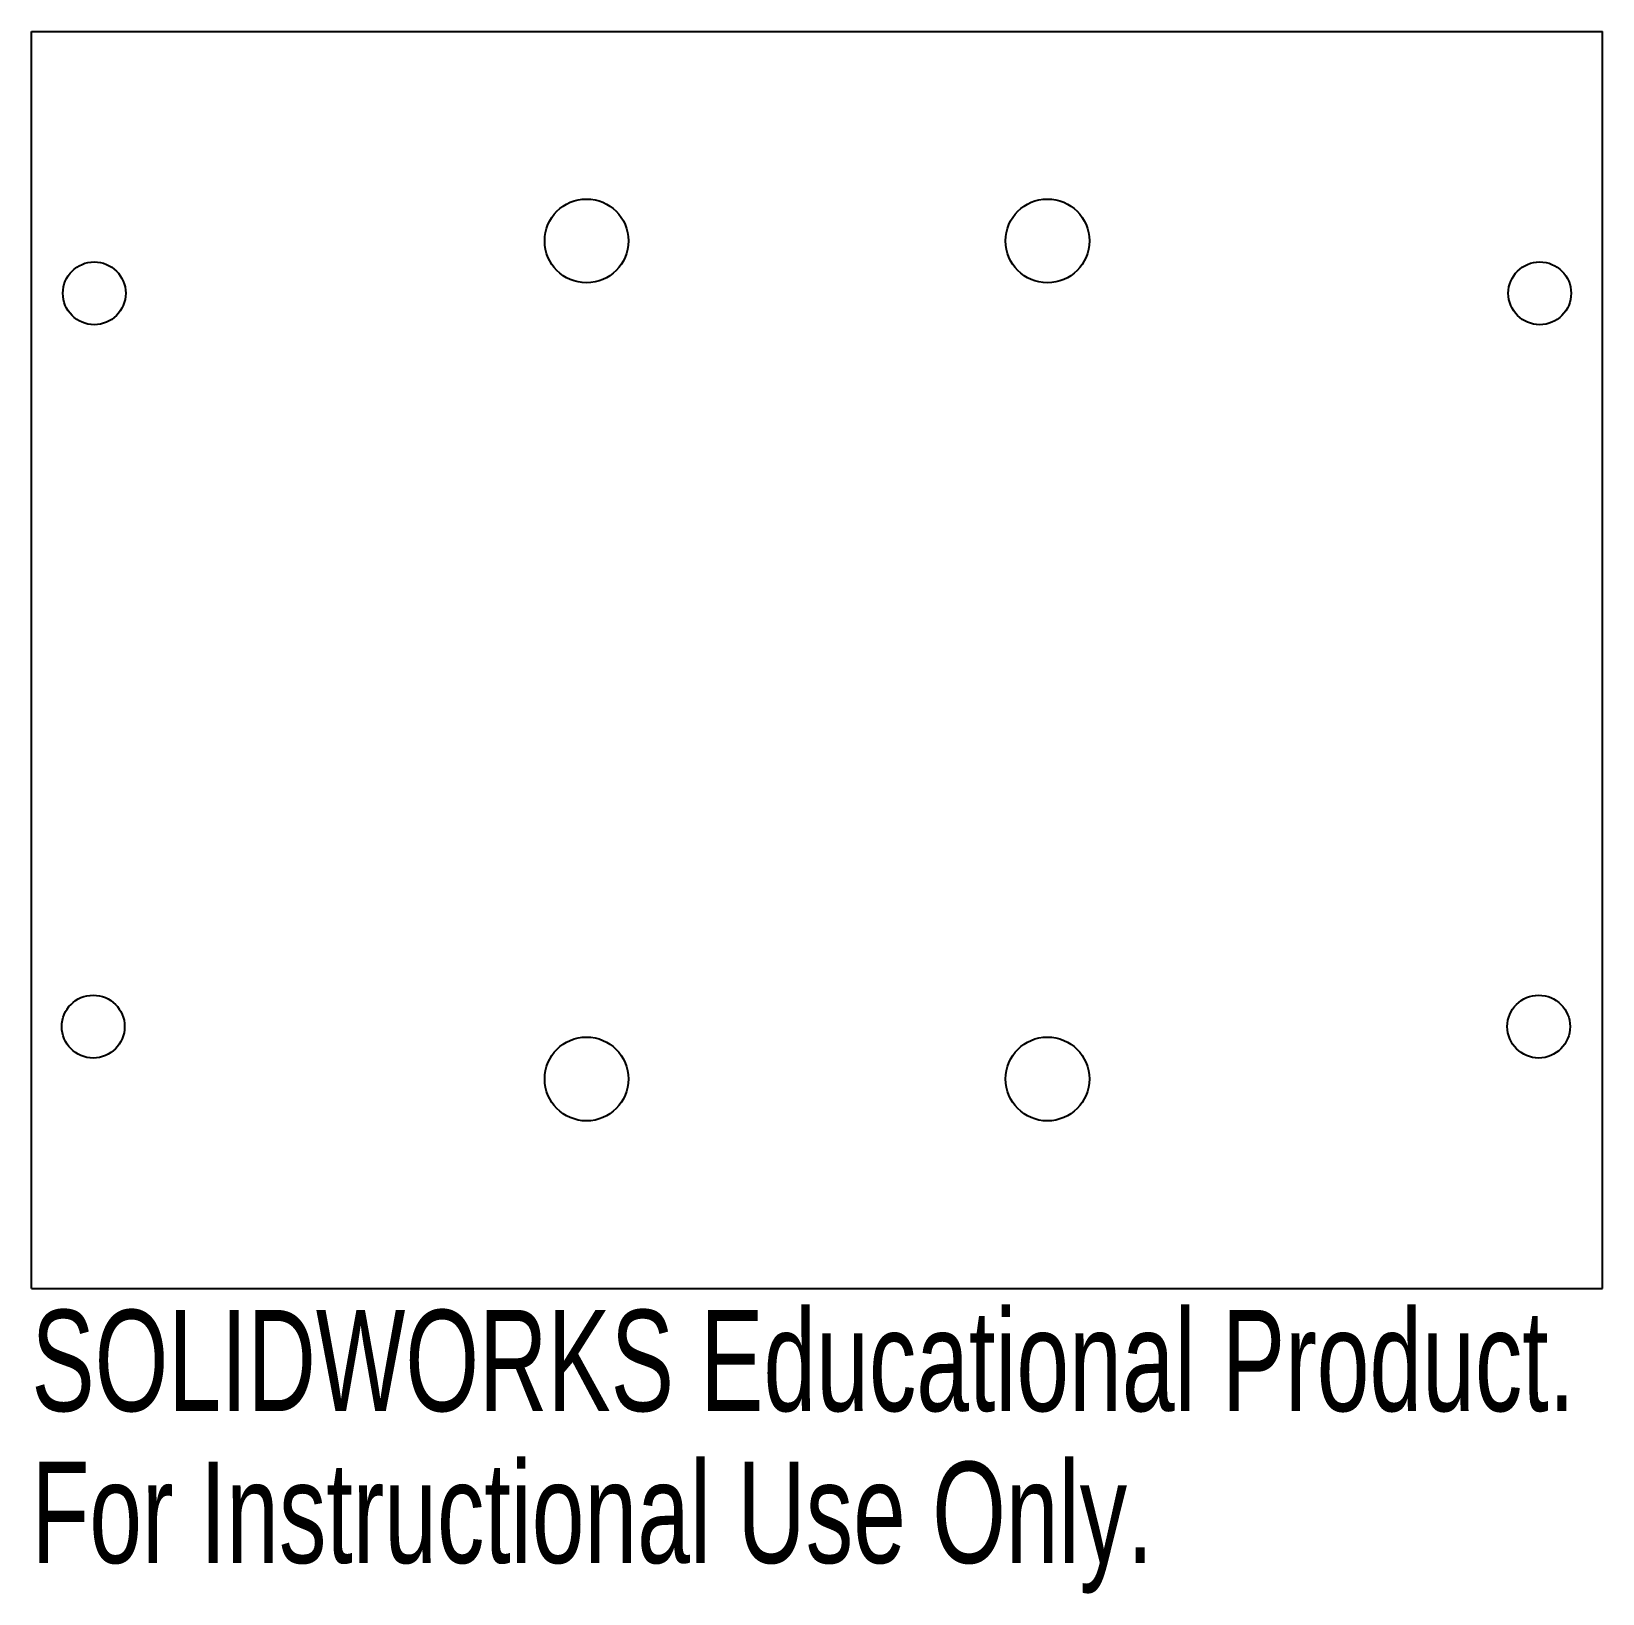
# Model space of a CAD drawing. Header units: millimetres. Extents: x -37.5 to 37.5, y -44.6 to 30.
import ezdxf

# ---------------------------------------------------------------- set-up
doc = ezdxf.new("R2010")
doc.units = ezdxf.units.MM
doc.styles.add('SLDTEXTSTYLE0', font='TXT', dxfattribs={"width": 0.7})

msp = doc.modelspace()

# ---------------------------------------------------------------- linework, layer by layer
at = {"color": 7, "linetype": 'Continuous', "lineweight": 25}
for p, q in [((-37.5, -30), (-37.5, 30)), ((-37.5, 30), (37.5, 30)), ((37.5, -30), (37.5, 30)), ((-37.5, -30), (37.5, -30))]:
    msp.add_line(p, q, dxfattribs=at)
for centre, radius in [((-11, 20), 2), ((11, 20), 2), ((-34.5, 17.5), 1.5), ((34.5, 17.5), 1.5), ((-34.55, -17.5), 1.5), ((34.45, -17.5), 1.5), ((-11, -20), 2), ((11, -20), 2)]:
    msp.add_circle(centre, radius, dxfattribs=at)

# ---------------------------------------------------------------- texts
at = {"color": 7, "linetype": 'Continuous', "char_height": 4.83362, "attachment_point": 1, "style": 'SLDTEXTSTYLE0'}
for s, insert in [('SOLIDWORKS Educational Product.', (-37.5, -31.02)), ('For Instructional Use Only.', (-37.5, -38.27))]:
    msp.add_mtext(s, dxfattribs=dict(at, insert=insert))

doc.saveas('drawing.dxf')
